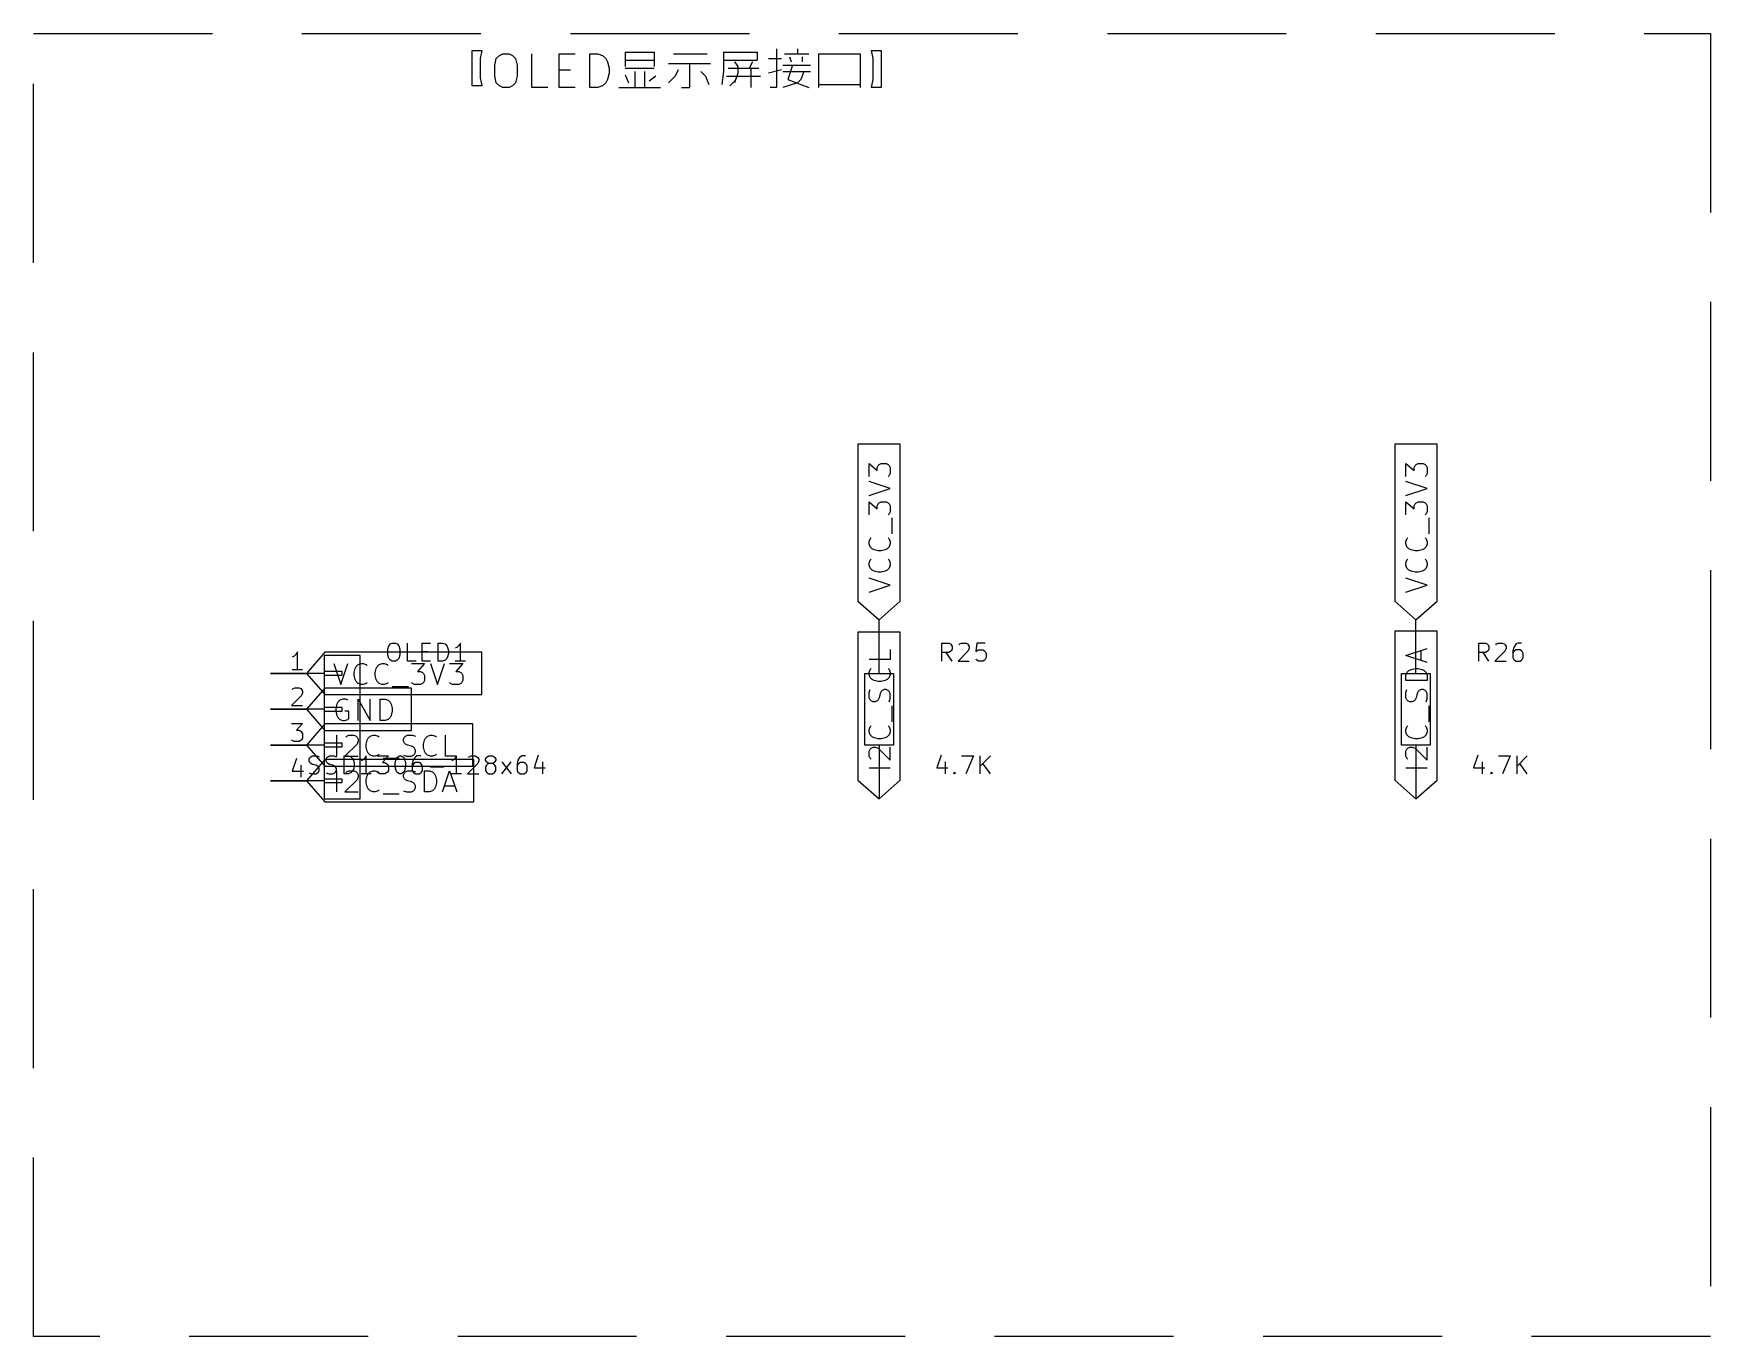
# Model space of a CAD drawing. Extents: x 0.4 to 37.4, y -23 to -0.4.
# Drawn here: x 22.638 to 27.323, y -9.153 to -5.512 of the extents above; entities that cross this region are included whole.
import ezdxf

# ---------------------------------------------------------------- set-up
doc = ezdxf.new("R2010")
doc.units = 0
doc.header["$MEASUREMENT"] = 0
doc.linetypes.add('DASHED', pattern=[0.75, 0.5, -0.25])
for name, color, linetype in [('BLUE3', 171, 'CONTINUOUS'), ('CYAN2', 4, 'CONTINUOUS'), ('GREEN3', 91, 'CONTINUOUS'), ('LYELLOW', 51, 'CONTINUOUS'), ('RED2', 1, 'CONTINUOUS'), ('RED3', 11, 'CONTINUOUS')]:
    doc.layers.add(name, color=color, linetype=linetype)

msp = doc.modelspace()

# ---------------------------------------------------------------- linework, layer by layer
at = {"layer": 'BLUE3', "linetype": 'DASHED'}
for p, q in [((22.6378, -5.5118), (27.3228, -5.5118)), ((22.6378, -9.1528), (22.6378, -5.5118)), ((27.3228, -5.5118), (27.3228, -9.1528)), ((27.3228, -9.1528), (22.6378, -9.1528))]:
    msp.add_line(p, q, dxfattribs=at)
at = {"layer": 'BLUE3', "linetype": 'CONTINUOUS'}
for p, q in [((23.8632, -5.5593), (23.8902, -5.5593)), ((23.8632, -5.6583), (23.8632, -5.5593)), ((23.8902, -5.5593), (23.8857, -5.5818)), ((23.9307, -5.5818), (23.9397, -5.5728)), ((23.9397, -5.5728), (23.9487, -5.5683)), ((23.9487, -5.5683), (23.9667, -5.5683)), ((23.9667, -5.5683), (23.9757, -5.5728)), ((23.9757, -5.5728), (23.9847, -5.5818)), ((24.0297, -5.6628), (24.0297, -5.5683)), ((24.1062, -5.6628), (24.1062, -5.5683)), ((24.1062, -5.5683), (24.1512, -5.5683)), ((24.1917, -5.6628), (24.1917, -5.5683)), ((24.1917, -5.5683), (24.2142, -5.5683)), ((24.2142, -5.5683), (24.2277, -5.5728)), ((24.2277, -5.5728), (24.2367, -5.5818)), ((24.2907, -5.5638), (24.2907, -5.6043)), ((24.2907, -5.5638), (24.3716, -5.5638)), ((24.3716, -5.5638), (24.3716, -5.6043)), ((24.4256, -5.5683), (24.5201, -5.5683)), ((24.5651, -5.5638), (24.5651, -5.6178)), ((24.5651, -5.5638), (24.6596, -5.5638)), ((24.6596, -5.5638), (24.6596, -5.5863)), ((24.7136, -5.5548), (24.7136, -5.6628)), ((24.7361, -5.5683), (24.8036, -5.5683)), ((24.7721, -5.5548), (24.7721, -5.5683)), ((24.8306, -5.5683), (24.8306, -5.6628)), ((24.8306, -5.5683), (24.9476, -5.5683)), ((24.9476, -5.5683), (24.9476, -5.6628)), ((24.9791, -5.5593), (25.0061, -5.5593)), ((24.9836, -5.5818), (24.9791, -5.5593)), ((25.0061, -5.5593), (25.0061, -5.6628)), ((23.8857, -5.5818), (23.8857, -5.6088)), ((23.8857, -5.6088), (23.8857, -5.6358)), ((23.9262, -5.5998), (23.9307, -5.5818)), ((23.9262, -5.6313), (23.9262, -5.5998)), ((23.9847, -5.5818), (23.9892, -5.5998)), ((23.9892, -5.5998), (23.9892, -5.6313)), ((24.1062, -5.6133), (24.1377, -5.6133)), ((24.2367, -5.5818), (24.2412, -5.5908)), ((24.2412, -5.5908), (24.2457, -5.6088)), ((24.2457, -5.6088), (24.2457, -5.6223)), ((24.2907, -5.5863), (24.3716, -5.5863)), ((24.2907, -5.6088), (24.3716, -5.6088)), ((24.3177, -5.6178), (24.3177, -5.6628)), ((24.3447, -5.6178), (24.3447, -5.6628)), ((24.4121, -5.5953), (24.5291, -5.5953)), ((24.4391, -5.6133), (24.4301, -5.6313)), ((24.4706, -5.5953), (24.4706, -5.6628)), ((24.5021, -5.6178), (24.5156, -5.6313)), ((24.5651, -5.6178), (24.5606, -5.6538)), ((24.5651, -5.5863), (24.6596, -5.5863)), ((24.5786, -5.6088), (24.6641, -5.6088)), ((24.5966, -5.5908), (24.6056, -5.6043)), ((24.6056, -5.6043), (24.6056, -5.6223)), ((24.6461, -5.5908), (24.6371, -5.6088)), ((24.6416, -5.6088), (24.6416, -5.6628)), ((24.6911, -5.5818), (24.7271, -5.5818)), ((24.7271, -5.6133), (24.6911, -5.6223)), ((24.7316, -5.5998), (24.8081, -5.5998)), ((24.7316, -5.6178), (24.8081, -5.6178)), ((24.7586, -5.5998), (24.7451, -5.6403)), ((24.7496, -5.5773), (24.7541, -5.5908)), ((24.7901, -5.6178), (24.7811, -5.6403)), ((24.7856, -5.5773), (24.7856, -5.5908)), ((24.9836, -5.6403), (24.9836, -5.5818)), ((23.8902, -5.6583), (23.8632, -5.6583)), ((23.8857, -5.6358), (23.8902, -5.6583)), ((23.9307, -5.6493), (23.9262, -5.6313)), ((23.9397, -5.6583), (23.9307, -5.6493)), ((23.9487, -5.6628), (23.9397, -5.6583)), ((23.9667, -5.6628), (23.9487, -5.6628)), ((23.9757, -5.6583), (23.9667, -5.6628)), ((23.9847, -5.6493), (23.9757, -5.6583)), ((23.9892, -5.6313), (23.9847, -5.6493)), ((24.0747, -5.6628), (24.0297, -5.6628)), ((24.1512, -5.6628), (24.1062, -5.6628)), ((24.2142, -5.6628), (24.1917, -5.6628)), ((24.2277, -5.6583), (24.2142, -5.6628)), ((24.2367, -5.6493), (24.2277, -5.6583)), ((24.2412, -5.6403), (24.2367, -5.6493)), ((24.2457, -5.6223), (24.2412, -5.6403)), ((24.2727, -5.6628), (24.3896, -5.6628)), ((24.2907, -5.6268), (24.2997, -5.6493)), ((24.3761, -5.6313), (24.3582, -5.6448)), ((24.4301, -5.6313), (24.4121, -5.6493)), ((24.4481, -5.6628), (24.4706, -5.6628)), ((24.5156, -5.6313), (24.5246, -5.6538)), ((24.5741, -5.6313), (24.6686, -5.6313)), ((24.6011, -5.6403), (24.5831, -5.6583)), ((24.6056, -5.6223), (24.5966, -5.6493)), ((24.7136, -5.6628), (24.6956, -5.6628)), ((24.7721, -5.6493), (24.7316, -5.6628)), ((24.7451, -5.6403), (24.8036, -5.6628)), ((24.7811, -5.6403), (24.7721, -5.6493)), ((24.8306, -5.6538), (24.9476, -5.6538)), ((24.9791, -5.6628), (24.9836, -5.6403)), ((25.0061, -5.6628), (24.9791, -5.6628))]:
    msp.add_line(p, q, dxfattribs=at)
at = {"layer": 'CYAN2', "linetype": 'CONTINUOUS'}
for p, q in [((23.6279, -7.232), (23.6303, -7.2225)), ((23.6279, -7.2487), (23.6279, -7.232)), ((23.6303, -7.2582), (23.6279, -7.2487)), ((23.6303, -7.2225), (23.635, -7.2177)), ((23.635, -7.2629), (23.6303, -7.2582)), ((23.635, -7.2177), (23.6398, -7.2153)), ((23.6398, -7.2153), (23.6493, -7.2153)), ((23.6493, -7.2153), (23.6541, -7.2177)), ((23.6541, -7.2177), (23.6588, -7.2225)), ((23.6588, -7.2582), (23.6541, -7.2629)), ((23.6588, -7.2225), (23.6612, -7.232)), ((23.6612, -7.2487), (23.6588, -7.2582)), ((23.6612, -7.232), (23.6612, -7.2487)), ((23.6826, -7.2653), (23.6826, -7.2153)), ((23.7231, -7.2653), (23.7231, -7.2153)), ((23.7231, -7.2153), (23.7469, -7.2153)), ((23.7231, -7.2391), (23.7398, -7.2391)), ((23.7684, -7.2653), (23.7684, -7.2153)), ((23.7684, -7.2153), (23.7803, -7.2153)), ((23.7803, -7.2153), (23.7874, -7.2177)), ((23.7874, -7.2177), (23.7922, -7.2225)), ((23.7922, -7.2582), (23.7874, -7.2629)), ((23.7922, -7.2225), (23.7946, -7.2272)), ((23.7946, -7.2534), (23.7922, -7.2582)), ((23.7946, -7.2272), (23.7969, -7.2368)), ((23.7969, -7.2439), (23.7946, -7.2534)), ((23.7969, -7.2368), (23.7969, -7.2439)), ((23.8207, -7.2272), (23.816, -7.2296)), ((23.8255, -7.2225), (23.8207, -7.2272)), ((23.8303, -7.2153), (23.8255, -7.2225)), ((23.8303, -7.2653), (23.8303, -7.2153)), ((25.1755, -7.2653), (25.1755, -7.2153)), ((25.1755, -7.2153), (25.1946, -7.2153)), ((25.1946, -7.2415), (25.1755, -7.2415)), ((25.2041, -7.2653), (25.1874, -7.2415)), ((25.1946, -7.2153), (25.1993, -7.2177)), ((25.1993, -7.2391), (25.1946, -7.2415)), ((25.1993, -7.2177), (25.2017, -7.2201)), ((25.2017, -7.2368), (25.1993, -7.2391)), ((25.2017, -7.2201), (25.2041, -7.2248)), ((25.2041, -7.232), (25.2017, -7.2368)), ((25.2041, -7.2248), (25.2041, -7.232)), ((25.2493, -7.2368), (25.2207, -7.2653)), ((25.2231, -7.2201), (25.2255, -7.2177)), ((25.2255, -7.2177), (25.2303, -7.2153)), ((25.2303, -7.2153), (25.2422, -7.2153)), ((25.2422, -7.2153), (25.2469, -7.2177)), ((25.2469, -7.2177), (25.2493, -7.2201)), ((25.2493, -7.2201), (25.2517, -7.2248)), ((25.2517, -7.2296), (25.2493, -7.2368)), ((25.2517, -7.2248), (25.2517, -7.2296)), ((25.2731, -7.2153), (25.2707, -7.2391)), ((25.2707, -7.2391), (25.2731, -7.2368)), ((25.2731, -7.2629), (25.2707, -7.2606)), ((25.2969, -7.2153), (25.2731, -7.2153)), ((25.2731, -7.2368), (25.2779, -7.2344)), ((25.2779, -7.2344), (25.2898, -7.2344)), ((25.2898, -7.2344), (25.2946, -7.2368)), ((25.2946, -7.2368), (25.2969, -7.2391)), ((25.2969, -7.2606), (25.2946, -7.2629)), ((25.2969, -7.2391), (25.2993, -7.2439)), ((25.2993, -7.2558), (25.2969, -7.2606)), ((25.2993, -7.2439), (25.2993, -7.2558)), ((26.6755, -7.2653), (26.6755, -7.2153)), ((26.6755, -7.2153), (26.6946, -7.2153)), ((26.6946, -7.2415), (26.6755, -7.2415)), ((26.7041, -7.2653), (26.6874, -7.2415)), ((26.6946, -7.2153), (26.6993, -7.2177)), ((26.6993, -7.2391), (26.6946, -7.2415)), ((26.6993, -7.2177), (26.7017, -7.2201)), ((26.7017, -7.2368), (26.6993, -7.2391)), ((26.7017, -7.2201), (26.7041, -7.2248)), ((26.7041, -7.232), (26.7017, -7.2368)), ((26.7041, -7.2248), (26.7041, -7.232)), ((26.7493, -7.2368), (26.7207, -7.2653)), ((26.7231, -7.2201), (26.7255, -7.2177)), ((26.7255, -7.2177), (26.7303, -7.2153)), ((26.7303, -7.2153), (26.7422, -7.2153)), ((26.7422, -7.2153), (26.7469, -7.2177)), ((26.7469, -7.2177), (26.7493, -7.2201)), ((26.7493, -7.2201), (26.7517, -7.2248)), ((26.7517, -7.2296), (26.7493, -7.2368)), ((26.7517, -7.2248), (26.7517, -7.2296)), ((26.7731, -7.2272), (26.7707, -7.2368)), ((26.7707, -7.2368), (26.7707, -7.2558)), ((26.7731, -7.2391), (26.7707, -7.2439)), ((26.7707, -7.2558), (26.7731, -7.2606)), ((26.7779, -7.2201), (26.7731, -7.2272)), ((26.7755, -7.2368), (26.7731, -7.2391)), ((26.7731, -7.2606), (26.7755, -7.2629)), ((26.7803, -7.2344), (26.7755, -7.2368)), ((26.7803, -7.2177), (26.7779, -7.2201)), ((26.785, -7.2153), (26.7803, -7.2177)), ((26.7898, -7.2344), (26.7803, -7.2344)), ((26.7946, -7.2153), (26.785, -7.2153)), ((26.7946, -7.2368), (26.7898, -7.2344)), ((26.7969, -7.2391), (26.7946, -7.2368)), ((26.7946, -7.2629), (26.7969, -7.2606)), ((26.7993, -7.2439), (26.7969, -7.2391)), ((26.7969, -7.2606), (26.7993, -7.2558)), ((26.7993, -7.2558), (26.7993, -7.2439)), ((23.6398, -7.2653), (23.635, -7.2629)), ((23.6493, -7.2653), (23.6398, -7.2653)), ((23.6541, -7.2629), (23.6493, -7.2653)), ((23.7065, -7.2653), (23.6826, -7.2653)), ((23.7469, -7.2653), (23.7231, -7.2653)), ((23.7803, -7.2653), (23.7684, -7.2653)), ((23.7874, -7.2629), (23.7803, -7.2653)), ((23.8446, -7.2653), (23.816, -7.2653)), ((25.2207, -7.2653), (25.2517, -7.2653)), ((25.2779, -7.2653), (25.2731, -7.2629)), ((25.2898, -7.2653), (25.2779, -7.2653)), ((25.2946, -7.2629), (25.2898, -7.2653)), ((26.7207, -7.2653), (26.7517, -7.2653)), ((26.7755, -7.2629), (26.7803, -7.2653)), ((26.7803, -7.2653), (26.7898, -7.2653)), ((26.7898, -7.2653), (26.7946, -7.2629)), ((23.4077, -7.5398), (23.41, -7.535)), ((23.4077, -7.5446), (23.4077, -7.5398)), ((23.41, -7.535), (23.4124, -7.5327)), ((23.4124, -7.5327), (23.4172, -7.5303)), ((23.4172, -7.5303), (23.4291, -7.5303)), ((23.4291, -7.5303), (23.4362, -7.5327)), ((23.4553, -7.5398), (23.4576, -7.535)), ((23.4553, -7.5446), (23.4553, -7.5398)), ((23.4576, -7.535), (23.46, -7.5327)), ((23.46, -7.5327), (23.4648, -7.5303)), ((23.4648, -7.5303), (23.4767, -7.5303)), ((23.4767, -7.5303), (23.4838, -7.5327)), ((23.5053, -7.5803), (23.5053, -7.5303)), ((23.5053, -7.5303), (23.5172, -7.5303)), ((23.5172, -7.5303), (23.5243, -7.5327)), ((23.5243, -7.5327), (23.5291, -7.5374)), ((23.5291, -7.5374), (23.5315, -7.5422)), ((23.5315, -7.5422), (23.5338, -7.5517)), ((23.5576, -7.5422), (23.5529, -7.5446)), ((23.5624, -7.5374), (23.5576, -7.5422)), ((23.5672, -7.5303), (23.5624, -7.5374)), ((23.5672, -7.5803), (23.5672, -7.5303)), ((23.5981, -7.5303), (23.6291, -7.5303)), ((23.6291, -7.5303), (23.6124, -7.5493)), ((23.6481, -7.5493), (23.6505, -7.5398)), ((23.6505, -7.5398), (23.6529, -7.535)), ((23.6529, -7.535), (23.6553, -7.5327)), ((23.6553, -7.5327), (23.66, -7.5303)), ((23.66, -7.5303), (23.6648, -7.5303)), ((23.6648, -7.5303), (23.6696, -7.5327)), ((23.6696, -7.5327), (23.6719, -7.535)), ((23.6719, -7.535), (23.6743, -7.5398)), ((23.6743, -7.5398), (23.6767, -7.5493)), ((23.6981, -7.5422), (23.6957, -7.5517)), ((23.7029, -7.535), (23.6981, -7.5422)), ((23.7053, -7.5327), (23.7029, -7.535)), ((23.71, -7.5303), (23.7053, -7.5327)), ((23.7196, -7.5303), (23.71, -7.5303)), ((23.81, -7.5422), (23.8053, -7.5446)), ((23.8148, -7.5374), (23.81, -7.5422)), ((23.8196, -7.5303), (23.8148, -7.5374)), ((23.8196, -7.5803), (23.8196, -7.5303)), ((23.8529, -7.535), (23.8553, -7.5327)), ((23.8553, -7.5327), (23.86, -7.5303)), ((23.86, -7.5303), (23.8719, -7.5303)), ((23.8719, -7.5303), (23.8767, -7.5327)), ((23.8767, -7.5327), (23.8791, -7.535)), ((23.8791, -7.535), (23.8815, -7.5398)), ((23.8815, -7.5398), (23.8815, -7.5446)), ((23.9005, -7.5398), (23.9029, -7.535)), ((23.9005, -7.5422), (23.9005, -7.5398)), ((23.9029, -7.547), (23.9005, -7.5422)), ((23.9029, -7.535), (23.9053, -7.5327)), ((23.9053, -7.5327), (23.91, -7.5303)), ((23.91, -7.5303), (23.9196, -7.5303)), ((23.9196, -7.5303), (23.9243, -7.5327)), ((23.9243, -7.5327), (23.9267, -7.535)), ((23.9267, -7.535), (23.9291, -7.5398)), ((23.9291, -7.5422), (23.9267, -7.547)), ((23.9291, -7.5398), (23.9291, -7.5422)), ((23.991, -7.5422), (23.9886, -7.5517)), ((23.9957, -7.535), (23.991, -7.5422)), ((23.9981, -7.5327), (23.9957, -7.535)), ((24.0029, -7.5303), (23.9981, -7.5327)), ((24.0124, -7.5303), (24.0029, -7.5303)), ((24.0481, -7.5279), (24.0362, -7.5636)), ((25.1731, -7.5279), (25.1612, -7.5636)), ((25.2303, -7.5303), (25.2636, -7.5303)), ((25.2636, -7.5303), (25.2422, -7.5803)), ((25.2826, -7.5803), (25.2826, -7.5303)), ((25.3112, -7.5303), (25.2826, -7.5589)), ((26.6731, -7.5279), (26.6612, -7.5636)), ((26.7303, -7.5303), (26.7636, -7.5303)), ((26.7636, -7.5303), (26.7422, -7.5803)), ((26.7826, -7.5803), (26.7826, -7.5303)), ((26.8112, -7.5303), (26.7826, -7.5589)), ((23.41, -7.5493), (23.4077, -7.5446)), ((23.4077, -7.5779), (23.4148, -7.5803)), ((23.4124, -7.5517), (23.41, -7.5493)), ((23.4172, -7.5541), (23.4124, -7.5517)), ((23.4148, -7.5803), (23.4267, -7.5803)), ((23.4267, -7.5565), (23.4172, -7.5541)), ((23.4315, -7.5589), (23.4267, -7.5565)), ((23.4267, -7.5803), (23.4315, -7.5779)), ((23.4338, -7.5612), (23.4315, -7.5589)), ((23.4315, -7.5779), (23.4338, -7.5755)), ((23.4362, -7.566), (23.4338, -7.5612)), ((23.4338, -7.5755), (23.4362, -7.5708)), ((23.4362, -7.5708), (23.4362, -7.566)), ((23.4576, -7.5493), (23.4553, -7.5446)), ((23.4553, -7.5779), (23.4624, -7.5803)), ((23.46, -7.5517), (23.4576, -7.5493)), ((23.4648, -7.5541), (23.46, -7.5517)), ((23.4624, -7.5803), (23.4743, -7.5803)), ((23.4743, -7.5565), (23.4648, -7.5541)), ((23.4791, -7.5589), (23.4743, -7.5565)), ((23.4743, -7.5803), (23.4791, -7.5779)), ((23.4815, -7.5612), (23.4791, -7.5589)), ((23.4791, -7.5779), (23.4815, -7.5755)), ((23.4838, -7.566), (23.4815, -7.5612)), ((23.4815, -7.5755), (23.4838, -7.5708)), ((23.4838, -7.5708), (23.4838, -7.566)), ((23.5172, -7.5803), (23.5053, -7.5803)), ((23.5243, -7.5779), (23.5172, -7.5803)), ((23.5291, -7.5731), (23.5243, -7.5779)), ((23.5315, -7.5684), (23.5291, -7.5731)), ((23.5338, -7.5589), (23.5315, -7.5684)), ((23.5338, -7.5517), (23.5338, -7.5589)), ((23.5815, -7.5803), (23.5529, -7.5803)), ((23.6005, -7.5779), (23.5981, -7.5755)), ((23.6053, -7.5803), (23.6005, -7.5779)), ((23.6196, -7.5803), (23.6053, -7.5803)), ((23.6124, -7.5493), (23.6196, -7.5493)), ((23.6196, -7.5493), (23.6243, -7.5517)), ((23.6243, -7.5779), (23.6196, -7.5803)), ((23.6243, -7.5517), (23.6267, -7.5541)), ((23.6267, -7.5755), (23.6243, -7.5779)), ((23.6267, -7.5541), (23.6291, -7.5589)), ((23.6291, -7.5708), (23.6267, -7.5755)), ((23.6291, -7.5589), (23.6291, -7.5708)), ((23.6481, -7.5612), (23.6481, -7.5493)), ((23.6505, -7.5708), (23.6481, -7.5612)), ((23.6529, -7.5755), (23.6505, -7.5708)), ((23.6553, -7.5779), (23.6529, -7.5755)), ((23.66, -7.5803), (23.6553, -7.5779)), ((23.6648, -7.5803), (23.66, -7.5803)), ((23.6696, -7.5779), (23.6648, -7.5803)), ((23.6719, -7.5755), (23.6696, -7.5779)), ((23.6743, -7.5708), (23.6719, -7.5755)), ((23.6767, -7.5612), (23.6743, -7.5708)), ((23.6767, -7.5493), (23.6767, -7.5612)), ((23.6957, -7.5517), (23.6957, -7.5708)), ((23.6981, -7.5541), (23.6957, -7.5589)), ((23.6957, -7.5708), (23.6981, -7.5755)), ((23.7005, -7.5517), (23.6981, -7.5541)), ((23.6981, -7.5755), (23.7005, -7.5779)), ((23.7053, -7.5493), (23.7005, -7.5517)), ((23.7005, -7.5779), (23.7053, -7.5803)), ((23.7148, -7.5493), (23.7053, -7.5493)), ((23.7053, -7.5803), (23.7148, -7.5803)), ((23.7196, -7.5517), (23.7148, -7.5493)), ((23.7148, -7.5803), (23.7196, -7.5779)), ((23.7219, -7.5541), (23.7196, -7.5517)), ((23.7196, -7.5779), (23.7219, -7.5755)), ((23.7243, -7.5589), (23.7219, -7.5541)), ((23.7219, -7.5755), (23.7243, -7.5708)), ((23.7243, -7.5708), (23.7243, -7.5589)), ((23.7457, -7.5612), (23.7838, -7.5612)), ((23.8338, -7.5803), (23.8053, -7.5803)), ((23.8791, -7.5517), (23.8505, -7.5803)), ((23.8505, -7.5803), (23.8815, -7.5803)), ((23.8815, -7.5446), (23.8791, -7.5517)), ((23.9029, -7.5565), (23.9005, -7.5612)), ((23.9005, -7.5612), (23.9005, -7.5708)), ((23.9005, -7.5708), (23.9029, -7.5755)), ((23.9053, -7.5493), (23.9029, -7.547)), ((23.9053, -7.5541), (23.9029, -7.5565)), ((23.9029, -7.5755), (23.9053, -7.5779)), ((23.91, -7.5517), (23.9053, -7.5493)), ((23.91, -7.5517), (23.9053, -7.5541)), ((23.9053, -7.5779), (23.91, -7.5803)), ((23.9196, -7.5517), (23.91, -7.5517)), ((23.91, -7.5803), (23.9196, -7.5803)), ((23.9243, -7.5493), (23.9196, -7.5517)), ((23.9243, -7.5541), (23.9196, -7.5517)), ((23.9196, -7.5803), (23.9243, -7.5779)), ((23.9267, -7.547), (23.9243, -7.5493)), ((23.9267, -7.5565), (23.9243, -7.5541)), ((23.9243, -7.5779), (23.9267, -7.5755)), ((23.9291, -7.5612), (23.9267, -7.5565)), ((23.9267, -7.5755), (23.9291, -7.5708)), ((23.9291, -7.5708), (23.9291, -7.5612)), ((23.9457, -7.5803), (23.9719, -7.547)), ((23.9457, -7.547), (23.9719, -7.5803)), ((23.9886, -7.5517), (23.9886, -7.5708)), ((23.991, -7.5541), (23.9886, -7.5589)), ((23.9886, -7.5708), (23.991, -7.5755)), ((23.9934, -7.5517), (23.991, -7.5541)), ((23.991, -7.5755), (23.9934, -7.5779)), ((23.9981, -7.5493), (23.9934, -7.5517)), ((23.9934, -7.5779), (23.9981, -7.5803)), ((24.0076, -7.5493), (23.9981, -7.5493)), ((23.9981, -7.5803), (24.0076, -7.5803)), ((24.0124, -7.5517), (24.0076, -7.5493)), ((24.0076, -7.5803), (24.0124, -7.5779)), ((24.0148, -7.5541), (24.0124, -7.5517)), ((24.0124, -7.5779), (24.0148, -7.5755)), ((24.0172, -7.5589), (24.0148, -7.5541)), ((24.0148, -7.5755), (24.0172, -7.5708)), ((24.0172, -7.5708), (24.0172, -7.5589)), ((24.0362, -7.5636), (24.0672, -7.5636)), ((24.06, -7.547), (24.06, -7.5803)), ((25.1612, -7.5636), (25.1922, -7.5636)), ((25.185, -7.547), (25.185, -7.5803)), ((25.2088, -7.5779), (25.2112, -7.5755)), ((25.2112, -7.5803), (25.2088, -7.5779)), ((25.2112, -7.5755), (25.2136, -7.5779)), ((25.2112, -7.5755), (25.2112, -7.5803)), ((25.2136, -7.5779), (25.2112, -7.5803)), ((25.3112, -7.5803), (25.2898, -7.5517)), ((26.6612, -7.5636), (26.6922, -7.5636)), ((26.685, -7.547), (26.685, -7.5803)), ((26.7088, -7.5779), (26.7112, -7.5755)), ((26.7112, -7.5803), (26.7088, -7.5779)), ((26.7112, -7.5755), (26.7136, -7.5779)), ((26.7112, -7.5755), (26.7112, -7.5803)), ((26.7136, -7.5779), (26.7112, -7.5803)), ((26.8112, -7.5803), (26.7898, -7.5517))]:
    msp.add_line(p, q, dxfattribs=at)
at = {"layer": 'GREEN3', "linetype": 'CONTINUOUS'}
for p, q in [((25, -7.25), (25, -7.15)), ((26.5, -7.25), (26.5, -7.15)), ((23.3, -7.3), (23.4, -7.3)), ((23.3, -7.4), (23.4, -7.4)), ((23.3, -7.5), (23.4, -7.5)), ((25, -7.55), (25, -7.65)), ((26.5, -7.55), (26.5, -7.65)), ((23.3, -7.6), (23.4, -7.6))]:
    msp.add_line(p, q, dxfattribs=at)
at = {"layer": 'LYELLOW', "linetype": 'CONTINUOUS'}
for p, q in [((23.45, -7.25), (23.45, -7.65)), ((23.55, -7.25), (23.45, -7.25)), ((23.55, -7.65), (23.55, -7.25)), ((23.45, -7.65), (23.55, -7.65))]:
    msp.add_line(p, q, dxfattribs=at)
at = {"layer": 'RED2', "linetype": 'CONTINUOUS'}
for p, q in [((25, -6.6595), (24.9409, -6.6595)), ((24.9409, -6.6595), (24.9409, -7.0983)), ((25.0591, -6.6595), (25, -6.6595)), ((25.0591, -7.0983), (25.0591, -6.6595)), ((26.5, -6.6595), (26.4409, -6.6595)), ((26.4409, -6.6595), (26.4409, -7.0983)), ((26.5591, -6.6595), (26.5, -6.6595)), ((26.5591, -7.0983), (26.5591, -6.6595)), ((24.9721, -6.7497), (24.9721, -6.7131)), ((24.9721, -6.7131), (24.9946, -6.7328)), ((24.9946, -6.7244), (24.9974, -6.7188)), ((24.9946, -6.7328), (24.9946, -6.7244)), ((24.9974, -6.7188), (25.0002, -6.7159)), ((25.0002, -6.7159), (25.0058, -6.7131)), ((25.0058, -6.7131), (25.0199, -6.7131)), ((25.0199, -6.7131), (25.0255, -6.7159)), ((25.0255, -6.7159), (25.0283, -6.7188)), ((25.0283, -6.7188), (25.0312, -6.7244)), ((25.0312, -6.7412), (25.0283, -6.7469)), ((25.0312, -6.7244), (25.0312, -6.7412)), ((26.4721, -6.7497), (26.4721, -6.7131)), ((26.4721, -6.7131), (26.4946, -6.7328)), ((26.4946, -6.7244), (26.4974, -6.7188)), ((26.4946, -6.7328), (26.4946, -6.7244)), ((26.4974, -6.7188), (26.5002, -6.7159)), ((26.5002, -6.7159), (26.5058, -6.7131)), ((26.5058, -6.7131), (26.5199, -6.7131)), ((26.5199, -6.7131), (26.5255, -6.7159)), ((26.5255, -6.7159), (26.5283, -6.7188)), ((26.5283, -6.7188), (26.5312, -6.7244)), ((26.5312, -6.7412), (26.5283, -6.7469)), ((26.5312, -6.7244), (26.5312, -6.7412)), ((25.0312, -6.7834), (24.9721, -6.7637)), ((24.9721, -6.8031), (25.0312, -6.7834)), ((25.0283, -6.7469), (25.0255, -6.7497)), ((26.5312, -6.7834), (26.4721, -6.7637)), ((26.4721, -6.8031), (26.5312, -6.7834)), ((26.5283, -6.7469), (26.5255, -6.7497)), ((24.9721, -6.8565), (24.9721, -6.82)), ((24.9721, -6.82), (24.9946, -6.8397)), ((24.9946, -6.8312), (24.9974, -6.8256)), ((24.9946, -6.8397), (24.9946, -6.8312)), ((24.9974, -6.8256), (25.0002, -6.8228)), ((25.0002, -6.8228), (25.0058, -6.82)), ((25.0058, -6.82), (25.0199, -6.82)), ((25.0199, -6.82), (25.0255, -6.8228)), ((25.0255, -6.8228), (25.0283, -6.8256)), ((25.0283, -6.8256), (25.0312, -6.8312)), ((25.0312, -6.8312), (25.0312, -6.8481)), ((26.4721, -6.8565), (26.4721, -6.82)), ((26.4721, -6.82), (26.4946, -6.8397)), ((26.4946, -6.8312), (26.4974, -6.8256)), ((26.4946, -6.8397), (26.4946, -6.8312)), ((26.4974, -6.8256), (26.5002, -6.8228)), ((26.5002, -6.8228), (26.5058, -6.82)), ((26.5058, -6.82), (26.5199, -6.82)), ((26.5199, -6.82), (26.5255, -6.8228)), ((26.5255, -6.8228), (26.5283, -6.8256)), ((26.5283, -6.8256), (26.5312, -6.8312)), ((26.5312, -6.8312), (26.5312, -6.8481)), ((25.0283, -6.8537), (25.0255, -6.8565)), ((25.0312, -6.8481), (25.0283, -6.8537)), ((25.0368, -6.91), (25.0368, -6.865)), ((26.5283, -6.8537), (26.5255, -6.8565)), ((26.5312, -6.8481), (26.5283, -6.8537)), ((26.5368, -6.91), (26.5368, -6.865)), ((24.9721, -6.9325), (24.9749, -6.924)), ((24.9721, -6.9381), (24.9721, -6.9325)), ((24.9749, -6.924), (24.9777, -6.9212)), ((25.0255, -6.9212), (25.0283, -6.924)), ((25.0283, -6.924), (25.0312, -6.9325)), ((25.0312, -6.9325), (25.0312, -6.9381)), ((26.4721, -6.9325), (26.4749, -6.924)), ((26.4721, -6.9381), (26.4721, -6.9325)), ((26.4749, -6.924), (26.4777, -6.9212)), ((26.5255, -6.9212), (26.5283, -6.924)), ((26.5283, -6.924), (26.5312, -6.9325)), ((26.5312, -6.9325), (26.5312, -6.9381)), ((24.9749, -6.9465), (24.9721, -6.9381)), ((24.9805, -6.9522), (24.9749, -6.9465)), ((24.9749, -6.9831), (24.9777, -6.9803)), ((24.9862, -6.955), (24.9805, -6.9522)), ((24.9974, -6.9578), (24.9862, -6.955)), ((25.0058, -6.9578), (24.9974, -6.9578)), ((25.0171, -6.955), (25.0058, -6.9578)), ((25.0227, -6.9522), (25.0171, -6.955)), ((25.0283, -6.9465), (25.0227, -6.9522)), ((25.0255, -6.9803), (25.0283, -6.9831)), ((25.0312, -6.9381), (25.0283, -6.9465)), ((26.4749, -6.9465), (26.4721, -6.9381)), ((26.4805, -6.9522), (26.4749, -6.9465)), ((26.4749, -6.9831), (26.4777, -6.9803)), ((26.4862, -6.955), (26.4805, -6.9522)), ((26.4974, -6.9578), (26.4862, -6.955)), ((26.5058, -6.9578), (26.4974, -6.9578)), ((26.5171, -6.955), (26.5058, -6.9578)), ((26.5227, -6.9522), (26.5171, -6.955)), ((26.5283, -6.9465), (26.5227, -6.9522)), ((26.5255, -6.9803), (26.5283, -6.9831)), ((26.5312, -6.9381), (26.5283, -6.9465)), ((24.9721, -6.9915), (24.9749, -6.9831)), ((24.9721, -6.9972), (24.9721, -6.9915)), ((24.9749, -7.0056), (24.9721, -6.9972)), ((24.9805, -7.0112), (24.9749, -7.0056)), ((24.9862, -7.014), (24.9805, -7.0112)), ((24.9974, -7.0168), (24.9862, -7.014)), ((25.0058, -7.0168), (24.9974, -7.0168)), ((25.0171, -7.014), (25.0058, -7.0168)), ((25.0227, -7.0112), (25.0171, -7.014)), ((25.0283, -7.0056), (25.0227, -7.0112)), ((25.0283, -6.9831), (25.0312, -6.9915)), ((25.0312, -6.9972), (25.0283, -7.0056)), ((25.0312, -6.9915), (25.0312, -6.9972)), ((26.4721, -6.9915), (26.4749, -6.9831)), ((26.4721, -6.9972), (26.4721, -6.9915)), ((26.4749, -7.0056), (26.4721, -6.9972)), ((26.4805, -7.0112), (26.4749, -7.0056)), ((26.4862, -7.014), (26.4805, -7.0112)), ((26.4974, -7.0168), (26.4862, -7.014)), ((26.5058, -7.0168), (26.4974, -7.0168)), ((26.5171, -7.014), (26.5058, -7.0168)), ((26.5227, -7.0112), (26.5171, -7.014)), ((26.5283, -7.0056), (26.5227, -7.0112)), ((26.5283, -6.9831), (26.5312, -6.9915)), ((26.5312, -6.9972), (26.5283, -7.0056)), ((26.5312, -6.9915), (26.5312, -6.9972)), ((25.0312, -7.0534), (24.9721, -7.0337)), ((24.9721, -7.0731), (25.0312, -7.0534)), ((26.5312, -7.0534), (26.4721, -7.0337)), ((26.4721, -7.0731), (26.5312, -7.0534)), ((24.9409, -7.0983), (25, -7.15)), ((25, -7.15), (25.0591, -7.0983)), ((26.4409, -7.0983), (26.5, -7.15)), ((26.5, -7.15), (26.5591, -7.0983)), ((25, -7.1848), (24.9409, -7.1848)), ((24.9409, -7.1848), (24.9409, -7.5983)), ((25.0591, -7.1848), (25, -7.1848)), ((25.0591, -7.5983), (25.0591, -7.1848)), ((26.5, -7.182), (26.4409, -7.182)), ((26.4409, -7.182), (26.4409, -7.5983)), ((26.5591, -7.182), (26.5, -7.182)), ((26.5591, -7.5983), (26.5591, -7.182)), ((23.4517, -7.2409), (23.4, -7.3)), ((23.45, -7.25), (23.45, -7.65)), ((23.55, -7.25), (23.45, -7.25)), ((23.8905, -7.2409), (23.4517, -7.2409)), ((23.55, -7.65), (23.55, -7.25)), ((23.8905, -7.3), (23.8905, -7.2409)), ((25.0312, -7.2609), (24.9721, -7.2609)), ((25, -7.3), (25, -7.25)), ((25.0312, -7.2328), (25.0312, -7.2609)), ((26.4721, -7.2497), (26.5312, -7.23)), ((26.5312, -7.2694), (26.4721, -7.2497)), ((26.5, -7.3), (26.5, -7.25)), ((26.5143, -7.2637), (26.5143, -7.2356)), ((23.45, -7.3), (23.3, -7.3)), ((23.4, -7.3), (23.4517, -7.3591)), ((23.45, -7.295), (23.45, -7.305)), ((23.5, -7.295), (23.45, -7.295)), ((23.45, -7.305), (23.5, -7.305)), ((23.4769, -7.2721), (23.4966, -7.3312)), ((23.4966, -7.3312), (23.5163, -7.2721)), ((23.5, -7.305), (23.5, -7.295)), ((23.5332, -7.2974), (23.536, -7.2862)), ((23.5332, -7.3058), (23.5332, -7.2974)), ((23.536, -7.3171), (23.5332, -7.3058)), ((23.536, -7.2862), (23.5388, -7.2805)), ((23.5388, -7.2805), (23.5444, -7.2749)), ((23.5444, -7.2749), (23.5528, -7.2721)), ((23.5528, -7.2721), (23.5585, -7.2721)), ((23.5585, -7.2721), (23.5669, -7.2749)), ((23.5669, -7.2749), (23.5697, -7.2777)), ((23.5922, -7.2974), (23.595, -7.2862)), ((23.5922, -7.3058), (23.5922, -7.2974)), ((23.595, -7.3171), (23.5922, -7.3058)), ((23.595, -7.2862), (23.5978, -7.2805)), ((23.5978, -7.2805), (23.6035, -7.2749)), ((23.6035, -7.2749), (23.6119, -7.2721)), ((23.6119, -7.2721), (23.6175, -7.2721)), ((23.6175, -7.2721), (23.626, -7.2749)), ((23.626, -7.2749), (23.6288, -7.2777)), ((23.6934, -7.2721), (23.73, -7.2721)), ((23.73, -7.2721), (23.7103, -7.2946)), ((23.7103, -7.2946), (23.7188, -7.2946)), ((23.7188, -7.2946), (23.7244, -7.2974)), ((23.7244, -7.2974), (23.7272, -7.3002)), ((23.7272, -7.3002), (23.73, -7.3058)), ((23.73, -7.3058), (23.73, -7.3199)), ((23.7469, -7.2721), (23.7666, -7.3312)), ((23.7666, -7.3312), (23.7863, -7.2721)), ((23.8003, -7.2721), (23.8369, -7.2721)), ((23.8369, -7.2721), (23.8172, -7.2946)), ((23.8172, -7.2946), (23.8256, -7.2946)), ((23.8256, -7.2946), (23.8312, -7.2974)), ((23.8312, -7.2974), (23.8341, -7.3002)), ((23.8341, -7.3002), (23.8369, -7.3058)), ((23.8369, -7.3058), (23.8369, -7.3199)), ((23.8905, -7.3591), (23.8905, -7.3)), ((24.96, -7.5), (24.96, -7.3)), ((24.96, -7.3), (25.04, -7.3)), ((24.9721, -7.2975), (24.9749, -7.2891)), ((24.9721, -7.3031), (24.9721, -7.2975)), ((24.9749, -7.3115), (24.9721, -7.3031)), ((24.9749, -7.2891), (24.9777, -7.2862)), ((25.0255, -7.2862), (25.0283, -7.2891)), ((25.0283, -7.2891), (25.0312, -7.2975)), ((25.0312, -7.3031), (25.0283, -7.3115)), ((25.0312, -7.2975), (25.0312, -7.3031)), ((25.04, -7.3), (25.04, -7.5)), ((26.46, -7.5), (26.46, -7.3)), ((26.46, -7.3), (26.54, -7.3)), ((26.4721, -7.3059), (26.4749, -7.2975)), ((26.4721, -7.32), (26.4721, -7.3059)), ((26.4749, -7.2975), (26.4805, -7.2919)), ((26.4805, -7.2919), (26.4862, -7.2891)), ((26.4862, -7.2891), (26.4974, -7.2862)), ((26.4974, -7.2862), (26.5058, -7.2862)), ((26.5058, -7.2862), (26.5171, -7.2891)), ((26.5171, -7.2891), (26.5227, -7.2919)), ((26.5227, -7.2919), (26.5283, -7.2975)), ((26.5283, -7.2975), (26.5312, -7.3059)), ((26.5312, -7.3059), (26.5312, -7.32)), ((26.54, -7.3), (26.54, -7.5)), ((23.4517, -7.3409), (23.4, -7.4)), ((23.6937, -7.3409), (23.4517, -7.3409)), ((23.5388, -7.3227), (23.536, -7.3171)), ((23.5444, -7.3283), (23.5388, -7.3227)), ((23.5528, -7.3312), (23.5444, -7.3283)), ((23.5585, -7.3312), (23.5528, -7.3312)), ((23.5669, -7.3283), (23.5585, -7.3312)), ((23.5697, -7.3255), (23.5669, -7.3283)), ((23.5978, -7.3227), (23.595, -7.3171)), ((23.6035, -7.3283), (23.5978, -7.3227)), ((23.6119, -7.3312), (23.6035, -7.3283)), ((23.6175, -7.3312), (23.6119, -7.3312)), ((23.626, -7.3283), (23.6175, -7.3312)), ((23.6288, -7.3255), (23.626, -7.3283)), ((23.64, -7.3368), (23.685, -7.3368)), ((23.6963, -7.3283), (23.6934, -7.3255)), ((23.6937, -7.4), (23.6937, -7.3409)), ((23.7019, -7.3312), (23.6963, -7.3283)), ((23.7188, -7.3312), (23.7019, -7.3312)), ((23.7244, -7.3283), (23.7188, -7.3312)), ((23.7272, -7.3255), (23.7244, -7.3283)), ((23.73, -7.3199), (23.7272, -7.3255)), ((23.8031, -7.3283), (23.8003, -7.3255)), ((23.8087, -7.3312), (23.8031, -7.3283)), ((23.8256, -7.3312), (23.8087, -7.3312)), ((23.8312, -7.3283), (23.8256, -7.3312)), ((23.8341, -7.3255), (23.8312, -7.3283)), ((23.8369, -7.3199), (23.8341, -7.3255)), ((24.9721, -7.3537), (24.9749, -7.3453)), ((24.9721, -7.3678), (24.9721, -7.3537)), ((24.9805, -7.3172), (24.9749, -7.3115)), ((24.9862, -7.32), (24.9805, -7.3172)), ((24.9974, -7.3228), (24.9862, -7.32)), ((25.0058, -7.3228), (24.9974, -7.3228)), ((25.0058, -7.3509), (25.003, -7.3565)), ((25.0171, -7.32), (25.0058, -7.3228)), ((25.0087, -7.3481), (25.0058, -7.3509)), ((25.0143, -7.3453), (25.0087, -7.3481)), ((25.0199, -7.3453), (25.0143, -7.3453)), ((25.0227, -7.3172), (25.0171, -7.32)), ((25.0255, -7.3481), (25.0199, -7.3453)), ((25.0283, -7.3115), (25.0227, -7.3172)), ((25.0283, -7.3509), (25.0255, -7.3481)), ((25.0312, -7.3565), (25.0283, -7.3509)), ((26.5312, -7.32), (26.4721, -7.32)), ((26.4721, -7.3537), (26.4749, -7.3453)), ((26.4721, -7.3678), (26.4721, -7.3537)), ((26.5058, -7.3509), (26.503, -7.3565)), ((26.5087, -7.3481), (26.5058, -7.3509)), ((26.5143, -7.3453), (26.5087, -7.3481)), ((26.5199, -7.3453), (26.5143, -7.3453)), ((26.5255, -7.3481), (26.5199, -7.3453)), ((26.5283, -7.3509), (26.5255, -7.3481)), ((26.5312, -7.3565), (26.5283, -7.3509)), ((23.45, -7.4), (23.3, -7.4)), ((23.4, -7.4), (23.4517, -7.4591)), ((23.45, -7.395), (23.45, -7.405)), ((23.5, -7.395), (23.45, -7.395)), ((23.4517, -7.3591), (23.8905, -7.3591)), ((23.4854, -7.3862), (23.4825, -7.3974)), ((23.4825, -7.3974), (23.4825, -7.4058)), ((23.4882, -7.3805), (23.4854, -7.3862)), ((23.4938, -7.3749), (23.4882, -7.3805)), ((23.5022, -7.3721), (23.4938, -7.3749)), ((23.5, -7.405), (23.5, -7.395)), ((23.5107, -7.3721), (23.5022, -7.3721)), ((23.5163, -7.3749), (23.5107, -7.3721)), ((23.5444, -7.4312), (23.5444, -7.3721)), ((23.5444, -7.3721), (23.5781, -7.4312)), ((23.5781, -7.4312), (23.5781, -7.3721)), ((23.6063, -7.4312), (23.6063, -7.3721)), ((23.6063, -7.3721), (23.6203, -7.3721)), ((23.6203, -7.3721), (23.6288, -7.3749)), ((23.6288, -7.3749), (23.6344, -7.3805)), ((23.6344, -7.3805), (23.6372, -7.3862)), ((23.6372, -7.3862), (23.64, -7.3974)), ((23.64, -7.3974), (23.64, -7.4058)), ((23.6937, -7.4591), (23.6937, -7.4)), ((24.9749, -7.3734), (24.9721, -7.3678)), ((24.9777, -7.3762), (24.9749, -7.3734)), ((24.9833, -7.379), (24.9777, -7.3762)), ((24.989, -7.379), (24.9833, -7.379)), ((24.9946, -7.3762), (24.989, -7.379)), ((24.9974, -7.3734), (24.9946, -7.3762)), ((25.0002, -7.3678), (24.9974, -7.3734)), ((25.003, -7.3565), (25.0002, -7.3678)), ((25.0283, -7.379), (25.0312, -7.3706)), ((25.0312, -7.3706), (25.0312, -7.3565)), ((25.0368, -7.4353), (25.0368, -7.3903)), ((26.4749, -7.3734), (26.4721, -7.3678)), ((26.4777, -7.3762), (26.4749, -7.3734)), ((26.4833, -7.379), (26.4777, -7.3762)), ((26.489, -7.379), (26.4833, -7.379)), ((26.4946, -7.3762), (26.489, -7.379)), ((26.4974, -7.3734), (26.4946, -7.3762)), ((26.5002, -7.3678), (26.4974, -7.3734)), ((26.503, -7.3565), (26.5002, -7.3678)), ((26.5283, -7.379), (26.5312, -7.3706)), ((26.5312, -7.3706), (26.5312, -7.3565)), ((26.5368, -7.4353), (26.5368, -7.3903)), ((23.4517, -7.4409), (23.4, -7.5)), ((23.45, -7.405), (23.5, -7.405)), ((23.8652, -7.4409), (23.4517, -7.4409)), ((23.4825, -7.4058), (23.4854, -7.4171)), ((23.4854, -7.4171), (23.4882, -7.4227)), ((23.4882, -7.4227), (23.4938, -7.4283)), ((23.4938, -7.4283), (23.5022, -7.4312)), ((23.5022, -7.4312), (23.5078, -7.4312)), ((23.5191, -7.4058), (23.5078, -7.4058)), ((23.5078, -7.4312), (23.5163, -7.4283)), ((23.5163, -7.4283), (23.5191, -7.4255)), ((23.5191, -7.4255), (23.5191, -7.4058)), ((23.6203, -7.4312), (23.6063, -7.4312)), ((23.6288, -7.4283), (23.6203, -7.4312)), ((23.6344, -7.4227), (23.6288, -7.4283)), ((23.6372, -7.4171), (23.6344, -7.4227)), ((23.64, -7.4058), (23.6372, -7.4171)), ((23.8652, -7.5), (23.8652, -7.4409)), ((24.9749, -7.4493), (24.9777, -7.4465)), ((25.0255, -7.4465), (25.0283, -7.4493)), ((26.4749, -7.4493), (26.4777, -7.4465)), ((26.5255, -7.4465), (26.5283, -7.4493)), ((23.45, -7.495), (23.45, -7.505)), ((23.5, -7.495), (23.45, -7.495)), ((23.4517, -7.4591), (23.6937, -7.4591)), ((23.4854, -7.5312), (23.4854, -7.4721)), ((23.5, -7.505), (23.5, -7.495)), ((23.5107, -7.4777), (23.5135, -7.4749)), ((23.5135, -7.4749), (23.5191, -7.4721)), ((23.5191, -7.4721), (23.5332, -7.4721)), ((23.5332, -7.4721), (23.5388, -7.4749)), ((23.5388, -7.4749), (23.5416, -7.4777)), ((23.5416, -7.4777), (23.5444, -7.4833)), ((23.5444, -7.489), (23.5416, -7.4974)), ((23.5444, -7.4833), (23.5444, -7.489)), ((23.5669, -7.4974), (23.5697, -7.4862)), ((23.5697, -7.4862), (23.5725, -7.4805)), ((23.5725, -7.4805), (23.5782, -7.4749)), ((23.5782, -7.4749), (23.5866, -7.4721)), ((23.5866, -7.4721), (23.5922, -7.4721)), ((23.5922, -7.4721), (23.6006, -7.4749)), ((23.6006, -7.4749), (23.6035, -7.4777)), ((23.671, -7.4833), (23.6738, -7.4777)), ((23.671, -7.489), (23.671, -7.4833)), ((23.6738, -7.4946), (23.671, -7.489)), ((23.6738, -7.4777), (23.6766, -7.4749)), ((23.6766, -7.4974), (23.6738, -7.4946)), ((23.6766, -7.4749), (23.6822, -7.4721)), ((23.6822, -7.4721), (23.6963, -7.4721)), ((23.6963, -7.4721), (23.7047, -7.4749)), ((23.7272, -7.4974), (23.73, -7.4862)), ((23.73, -7.4862), (23.7328, -7.4805)), ((23.7328, -7.4805), (23.7384, -7.4749)), ((23.7384, -7.4749), (23.7469, -7.4721)), ((23.7469, -7.4721), (23.7525, -7.4721)), ((23.7525, -7.4721), (23.7609, -7.4749)), ((23.7609, -7.4749), (23.7638, -7.4777)), ((23.7891, -7.5312), (23.7891, -7.4721)), ((24.9721, -7.4578), (24.9749, -7.4493)), ((24.9721, -7.4634), (24.9721, -7.4578)), ((24.9749, -7.4718), (24.9721, -7.4634)), ((24.9805, -7.4775), (24.9749, -7.4718)), ((24.9862, -7.4803), (24.9805, -7.4775)), ((24.9974, -7.4831), (24.9862, -7.4803)), ((25.0058, -7.4831), (24.9974, -7.4831)), ((25.0171, -7.4803), (25.0058, -7.4831)), ((25.0227, -7.4775), (25.0171, -7.4803)), ((25.0283, -7.4718), (25.0227, -7.4775)), ((25.0283, -7.4493), (25.0312, -7.4578)), ((25.0312, -7.4634), (25.0283, -7.4718)), ((25.0312, -7.4578), (25.0312, -7.4634)), ((26.4721, -7.4578), (26.4749, -7.4493)), ((26.4721, -7.4634), (26.4721, -7.4578)), ((26.4749, -7.4718), (26.4721, -7.4634)), ((26.4805, -7.4775), (26.4749, -7.4718)), ((26.4862, -7.4803), (26.4805, -7.4775)), ((26.4974, -7.4831), (26.4862, -7.4803)), ((26.5058, -7.4831), (26.4974, -7.4831)), ((26.5171, -7.4803), (26.5058, -7.4831)), ((26.5227, -7.4775), (26.5171, -7.4803)), ((26.5283, -7.4718), (26.5227, -7.4775)), ((26.5283, -7.4493), (26.5312, -7.4578)), ((26.5312, -7.4634), (26.5283, -7.4718)), ((26.5312, -7.4578), (26.5312, -7.4634)), ((23.45, -7.5), (23.3, -7.5)), ((23.4, -7.5), (23.4517, -7.5591)), ((23.4517, -7.5409), (23.4, -7.6)), ((23.45, -7.505), (23.5, -7.505)), ((23.868, -7.5409), (23.4517, -7.5409)), ((23.5416, -7.4974), (23.5078, -7.5312)), ((23.5078, -7.5312), (23.5444, -7.5312)), ((23.5669, -7.5058), (23.5669, -7.4974)), ((23.5697, -7.5171), (23.5669, -7.5058)), ((23.5725, -7.5227), (23.5697, -7.5171)), ((23.5782, -7.5283), (23.5725, -7.5227)), ((23.5866, -7.5312), (23.5782, -7.5283)), ((23.5922, -7.5312), (23.5866, -7.5312)), ((23.6006, -7.5283), (23.5922, -7.5312)), ((23.6035, -7.5255), (23.6006, -7.5283)), ((23.6147, -7.5368), (23.6597, -7.5368)), ((23.671, -7.5283), (23.6794, -7.5312)), ((23.6822, -7.5002), (23.6766, -7.4974)), ((23.6794, -7.5312), (23.6935, -7.5312)), ((23.6935, -7.503), (23.6822, -7.5002)), ((23.6991, -7.5058), (23.6935, -7.503)), ((23.6935, -7.5312), (23.6991, -7.5283)), ((23.7019, -7.5087), (23.6991, -7.5058)), ((23.6991, -7.5283), (23.7019, -7.5255)), ((23.7047, -7.5143), (23.7019, -7.5087)), ((23.7019, -7.5255), (23.7047, -7.5199)), ((23.7047, -7.5199), (23.7047, -7.5143)), ((23.7272, -7.5058), (23.7272, -7.4974)), ((23.73, -7.5171), (23.7272, -7.5058)), ((23.7328, -7.5227), (23.73, -7.5171)), ((23.7384, -7.5283), (23.7328, -7.5227)), ((23.7469, -7.5312), (23.7384, -7.5283)), ((23.7525, -7.5312), (23.7469, -7.5312)), ((23.7609, -7.5283), (23.7525, -7.5312)), ((23.7638, -7.5255), (23.7609, -7.5283)), ((23.8172, -7.5312), (23.7891, -7.5312)), ((23.8652, -7.5591), (23.8652, -7.5)), ((23.868, -7.6), (23.868, -7.5409)), ((25.04, -7.5), (24.96, -7.5)), ((24.9721, -7.5168), (24.9749, -7.5112)), ((24.9721, -7.5309), (24.9721, -7.5168)), ((24.9749, -7.5365), (24.9721, -7.5309)), ((24.9749, -7.5112), (24.9777, -7.5084)), ((24.9777, -7.5393), (24.9749, -7.5365)), ((24.9777, -7.5084), (24.9833, -7.5056)), ((24.9833, -7.5056), (24.989, -7.5056)), ((24.989, -7.5056), (24.9974, -7.5084)), ((24.9974, -7.5084), (25.0312, -7.5421)), ((25, -7.5), (25, -7.55)), ((25.0312, -7.5421), (25.0312, -7.5056)), ((26.54, -7.5), (26.46, -7.5)), ((26.4721, -7.5168), (26.4749, -7.5112)), ((26.4721, -7.5309), (26.4721, -7.5168)), ((26.4749, -7.5365), (26.4721, -7.5309)), ((26.4749, -7.5112), (26.4777, -7.5084)), ((26.4777, -7.5393), (26.4749, -7.5365)), ((26.4777, -7.5084), (26.4833, -7.5056)), ((26.4833, -7.5056), (26.489, -7.5056)), ((26.489, -7.5056), (26.4974, -7.5084)), ((26.4974, -7.5084), (26.5312, -7.5421)), ((26.5, -7.5), (26.5, -7.55)), ((26.5312, -7.5421), (26.5312, -7.5056)), ((23.4517, -7.5591), (23.8652, -7.5591)), ((23.4854, -7.6312), (23.4854, -7.5721)), ((23.5107, -7.5777), (23.5135, -7.5749)), ((23.5135, -7.5749), (23.5191, -7.5721)), ((23.5191, -7.5721), (23.5332, -7.5721)), ((23.5332, -7.5721), (23.5388, -7.5749)), ((23.5388, -7.5749), (23.5416, -7.5777)), ((23.5416, -7.5777), (23.5444, -7.5833)), ((23.5444, -7.589), (23.5416, -7.5974)), ((23.5444, -7.5833), (23.5444, -7.589)), ((23.5669, -7.5974), (23.5697, -7.5862)), ((23.5697, -7.5862), (23.5725, -7.5805)), ((23.5725, -7.5805), (23.5782, -7.5749)), ((23.5782, -7.5749), (23.5866, -7.5721)), ((23.5866, -7.5721), (23.5922, -7.5721)), ((23.5922, -7.5721), (23.6006, -7.5749)), ((23.6006, -7.5749), (23.6035, -7.5777)), ((23.671, -7.5833), (23.6738, -7.5777)), ((23.671, -7.589), (23.671, -7.5833)), ((23.6738, -7.5946), (23.671, -7.589)), ((23.6738, -7.5777), (23.6766, -7.5749)), ((23.6766, -7.5749), (23.6822, -7.5721)), ((23.6822, -7.5721), (23.6963, -7.5721)), ((23.6963, -7.5721), (23.7047, -7.5749)), ((23.73, -7.6312), (23.73, -7.5721)), ((23.73, -7.5721), (23.7441, -7.5721)), ((23.7441, -7.5721), (23.7525, -7.5749)), ((23.7525, -7.5749), (23.7581, -7.5805)), ((23.7581, -7.5805), (23.7609, -7.5862)), ((23.7609, -7.5862), (23.7638, -7.5974)), ((23.7806, -7.6312), (23.8003, -7.5721)), ((23.8003, -7.5721), (23.82, -7.6312)), ((25.0312, -7.5646), (24.9721, -7.5646)), ((26.5312, -7.5646), (26.4721, -7.5646)), ((23.45, -7.6), (23.3, -7.6)), ((23.4, -7.6), (23.4517, -7.6591)), ((23.45, -7.595), (23.45, -7.605)), ((23.5, -7.595), (23.45, -7.595)), ((23.45, -7.605), (23.5, -7.605)), ((23.5, -7.605), (23.5, -7.595)), ((23.5416, -7.5974), (23.5078, -7.6312)), ((23.5078, -7.6312), (23.5444, -7.6312)), ((23.5669, -7.6058), (23.5669, -7.5974)), ((23.5697, -7.6171), (23.5669, -7.6058)), ((23.5725, -7.6227), (23.5697, -7.6171)), ((23.5782, -7.6283), (23.5725, -7.6227)), ((23.5866, -7.6312), (23.5782, -7.6283)), ((23.5922, -7.6312), (23.5866, -7.6312)), ((23.6006, -7.6283), (23.5922, -7.6312)), ((23.6035, -7.6255), (23.6006, -7.6283)), ((23.671, -7.6283), (23.6794, -7.6312)), ((23.6766, -7.5974), (23.6738, -7.5946)), ((23.6822, -7.6002), (23.6766, -7.5974)), ((23.6794, -7.6312), (23.6935, -7.6312)), ((23.6935, -7.603), (23.6822, -7.6002)), ((23.6991, -7.6058), (23.6935, -7.603)), ((23.6935, -7.6312), (23.6991, -7.6283)), ((23.7019, -7.6087), (23.6991, -7.6058)), ((23.6991, -7.6283), (23.7019, -7.6255)), ((23.7047, -7.6143), (23.7019, -7.6087)), ((23.7019, -7.6255), (23.7047, -7.6199)), ((23.7047, -7.6199), (23.7047, -7.6143)), ((23.7441, -7.6312), (23.73, -7.6312)), ((23.7525, -7.6283), (23.7441, -7.6312)), ((23.7581, -7.6227), (23.7525, -7.6283)), ((23.7609, -7.6171), (23.7581, -7.6227)), ((23.7638, -7.6058), (23.7609, -7.6171)), ((23.7638, -7.5974), (23.7638, -7.6058)), ((23.7863, -7.6143), (23.8144, -7.6143)), ((23.868, -7.6591), (23.868, -7.6)), ((24.9409, -7.5983), (25, -7.65)), ((25, -7.65), (25.0591, -7.5983)), ((26.4409, -7.5983), (26.5, -7.65)), ((26.5, -7.65), (26.5591, -7.5983)), ((23.45, -7.65), (23.55, -7.65)), ((23.4517, -7.6591), (23.868, -7.6591)), ((23.6147, -7.6368), (23.6597, -7.6368))]:
    msp.add_line(p, q, dxfattribs=at)
at = {"layer": 'RED3', "linetype": 'CONTINUOUS'}
for p, q in [((23.3655, -7.2518), (23.3607, -7.2542)), ((23.3702, -7.247), (23.3655, -7.2518)), ((23.375, -7.2399), (23.3702, -7.247)), ((23.375, -7.2899), (23.375, -7.2399)), ((23.3893, -7.2899), (23.3607, -7.2899)), ((23.3607, -7.3446), (23.3631, -7.3423)), ((23.3631, -7.3423), (23.3679, -7.3399)), ((23.3679, -7.3399), (23.3798, -7.3399)), ((23.3798, -7.3399), (23.3845, -7.3423)), ((23.3845, -7.3423), (23.3869, -7.3446)), ((23.3869, -7.3446), (23.3893, -7.3494)), ((23.3893, -7.3542), (23.3869, -7.3613)), ((23.3893, -7.3494), (23.3893, -7.3542)), ((23.3869, -7.3613), (23.3583, -7.3899)), ((23.3583, -7.3899), (23.3893, -7.3899)), ((23.3583, -7.4399), (23.3893, -7.4399)), ((23.3893, -7.4399), (23.3726, -7.4589)), ((23.3607, -7.4875), (23.3583, -7.4851)), ((23.3655, -7.4899), (23.3607, -7.4875)), ((23.3798, -7.4899), (23.3655, -7.4899)), ((23.3726, -7.4589), (23.3798, -7.4589)), ((23.3798, -7.4589), (23.3845, -7.4613)), ((23.3845, -7.4875), (23.3798, -7.4899)), ((23.3845, -7.4613), (23.3869, -7.4637)), ((23.3869, -7.4851), (23.3845, -7.4875)), ((23.3869, -7.4637), (23.3893, -7.4684)), ((23.3893, -7.4804), (23.3869, -7.4851)), ((23.3893, -7.4684), (23.3893, -7.4804)), ((23.3726, -7.5375), (23.3607, -7.5732)), ((23.3607, -7.5732), (23.3917, -7.5732)), ((23.3845, -7.5565), (23.3845, -7.5899))]:
    msp.add_line(p, q, dxfattribs=at)

doc.saveas('drawing.dxf')
